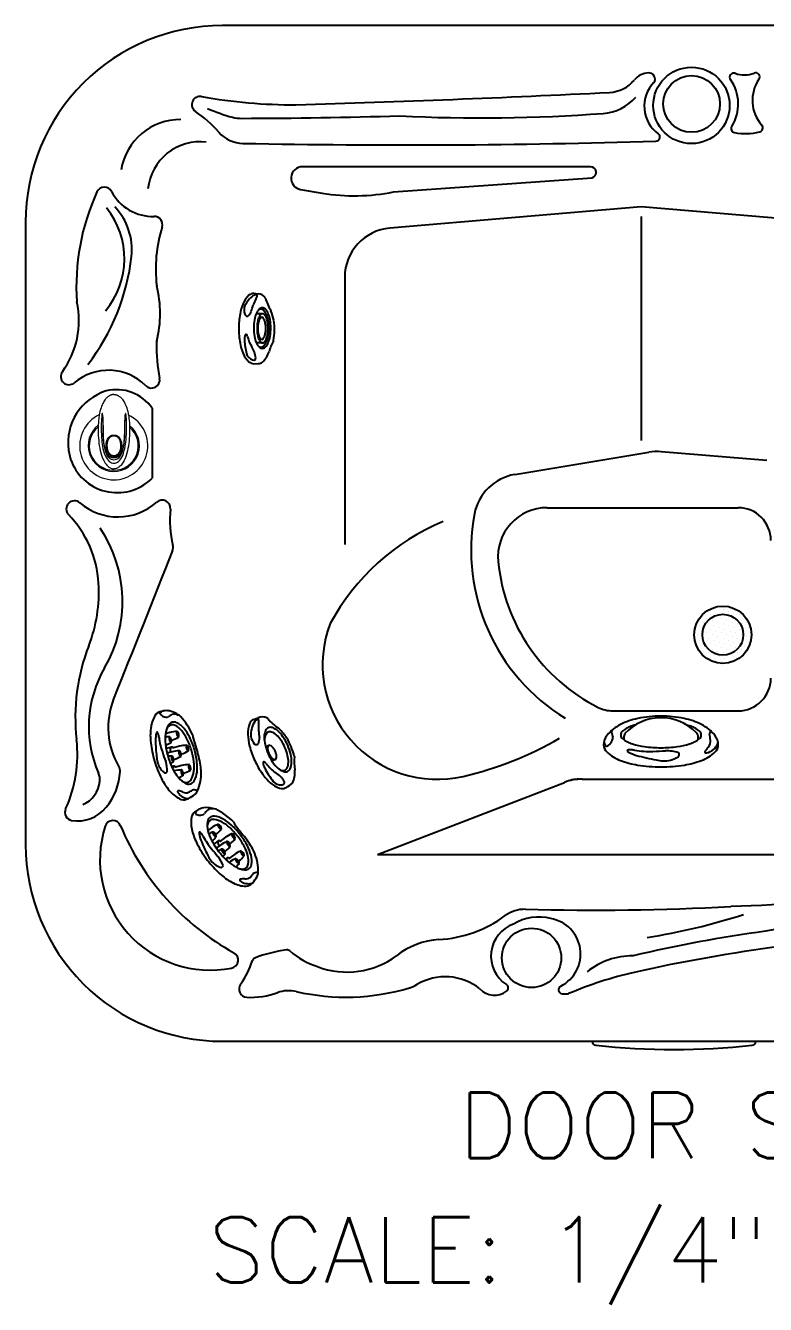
# Model space of a CAD drawing. Extents: x 529 to 611, y 656 to 778.
# Drawn here: x 529.3 to 574.4, y 656.4 to 734.5 of the extents above; entities that cross this region are included whole.
import ezdxf
from ezdxf.enums import TextEntityAlignment as Align

# ---------------------------------------------------------------- set-up
doc = ezdxf.new("R2010")
doc.units = 0
doc.header["$MEASUREMENT"] = 0
for name, color, linetype in [('1', 4, 'Continuous'), ('DIM', 3, 'Continuous'), ('PART', 4, 'Continuous')]:
    doc.layers.add(name, color=color, linetype=linetype)
doc.styles.add('SIMPLEX', font='simplex')

# ---------------------------------------------------------------- blocks, each defined once
blk = doc.blocks.new('GATLING')
at = {"layer": '1', "color": 2}
for p, q in [((1.211, 2.8), (1.382, 2.789)), ((1.211, -2.8), (1.322, -2.794))]:
    blk.add_line(p, q, dxfattribs=at)
at = {"layer": '1', "color": 3}
for p, q in [((1.401, 1.403), (1.124, 1.408)), ((1.193, 0.238), (0.877, 0.243)), ((1.235, 0.525), (0.901, 0.523)), ((1.723, 0.425), (1.268, 0.433)), ((1.034, -0.636), (0.914, -0.635)), ((1.515, -0.74), (1.06, -0.733)), ((0.986, -0.922), (0.964, -0.922))]:
    blk.add_line(p, q, dxfattribs=at)
at = {"layer": '1', "color": 2}
blk.add_lwpolyline([(1.211, 2.8, 0.193348), (0.814, 2.641, 0.100017), (0.355, 1.98, 0.057784), (0.101, 1.139, 0.044332), (0, 0, 0.044332), (0.101, -1.139, 0.057784), (0.355, -1.98, 0.100017), (0.814, -2.641, 0.193348), (1.211, -2.8, 0.193348)], format="xyb", dxfattribs=at)
blk.add_lwpolyline([(2.54, -0.002, 0.043581), (2.47, 0.797, 0.056954), (2.295, 1.387, 0.099412), (1.977, 1.851, 0.195606), (1.705, 1.962, 0.195606), (1.433, 1.851, 0.099412), (1.115, 1.387, 0.056954), (0.94, 0.797, 0.043581), (0.871, -0.002, 0.043581), (0.94, -0.801, 0.056954), (1.115, -1.391, 0.099412), (1.433, -1.855, 0.195606), (1.705, -1.966, 0.195606), (1.977, -1.855, 0.099412), (2.295, -1.391, 0.056954), (2.47, -0.801, 0.043581)], format="xyb", close=True, dxfattribs=at)
at = {"layer": '1', "color": 3}
for points in [[(2.352, -0.002, 0.043581), (2.288, 0.738, 0.056954), (2.126, 1.284, 0.099412), (1.832, 1.714, 0.195606), (1.579, 1.817, 0.195606), (1.327, 1.714, 0.022381), (1.246, 1.628, 0.056954)], [(1.235, 0.525, 0.196601), (1.189, 0.506, 0.099139), (1.135, 0.427, 0.056591), (1.105, 0.326, 0.027173), (1.095, 0.24, 0.043254)], [(1.334, 0.432, 0.093296), (1.282, 0.506, 0.196601), (1.235, 0.525, 0.196601)], [(1.129, -0.734, 0.069632), (1.108, -0.686, 0.107057), (1.071, -0.647, 0.149849), (1.034, -0.636, 0.149849), (0.998, -0.647, 0.107057), (0.961, -0.686, 0.075377), (0.939, -0.738, 0.023026), (0.934, -0.763, 0.062151)], [(1.246, -1.632, 0.022381), (1.327, -1.718, 0.195606), (1.579, -1.821, 0.195606), (1.832, -1.718, 0.099412), (2.126, -1.288, 0.056954), (2.288, -0.742, 0.043581), (2.352, -0.002, 0.043581)]]:
    blk.add_lwpolyline(points, format="xyb", dxfattribs=at)
for points in [[(1.294, 0.841, 0.196744), (1.313, 0.849, 0.0991), (1.335, 0.881, 0.056539), (1.347, 0.921, 0.043208), (1.353, 0.976, 0.043208), (1.349, 1.031, 0.056539), (1.337, 1.072, 0.0991), (1.316, 1.104, 0.196744), (1.297, 1.112, 0.196744), (1.279, 1.105, 0.0991), (1.257, 1.073, 0.056539), (1.244, 1.033, 0.043208), (1.239, 0.978, 0.043208), (1.243, 0.922, 0.056539), (1.254, 0.882, 0.0991), (1.276, 0.849, 0.196744)], [(1.824, 1.023, 0.196744), (1.843, 1.03, 0.0991), (1.865, 1.062, 0.056539), (1.877, 1.103, 0.043208), (1.883, 1.158, 0.043208), (1.878, 1.213, 0.056539), (1.867, 1.254, 0.0991), (1.846, 1.286, 0.196744), (1.827, 1.294, 0.196744), (1.809, 1.286, 0.0991), (1.786, 1.255, 0.056539), (1.774, 1.214, 0.043208), (1.768, 1.159, 0.043208), (1.773, 1.104, 0.056539), (1.784, 1.063, 0.0991), (1.805, 1.031, 0.196744)], [(1.616, -0.143, 0.196744), (1.635, -0.135, 0.0991), (1.657, -0.103, 0.056539), (1.669, -0.063, 0.043208), (1.675, -0.008, 0.043208), (1.671, 0.047, 0.056539), (1.659, 0.088, 0.0991), (1.638, 0.121, 0.196744), (1.619, 0.128, 0.196744), (1.601, 0.121, 0.0991), (1.579, 0.089, 0.056539), (1.566, 0.049, 0.043208), (1.561, -0.006, 0.043208), (1.565, -0.062, 0.056539), (1.576, -0.102, 0.0991), (1.598, -0.135, 0.196744)], [(2.146, 0.045, 0.196744), (2.164, 0.052, 0.0991), (2.187, 0.084, 0.056539), (2.199, 0.125, 0.043208), (2.205, 0.18, 0.043208), (2.2, 0.235, 0.056539), (2.189, 0.276, 0.0991), (2.168, 0.308, 0.196744), (2.149, 0.316, 0.196744), (2.13, 0.308, 0.0991), (2.108, 0.277, 0.056539), (2.096, 0.236, 0.043208), (2.09, 0.181, 0.043208), (2.095, 0.126, 0.056539), (2.106, 0.085, 0.0991), (2.127, 0.053, 0.196744)], [(1.089, -0.327, 0.196744), (1.108, -0.32, 0.0991), (1.13, -0.288, 0.056539), (1.142, -0.247, 0.043208), (1.148, -0.192, 0.043208), (1.144, -0.137, 0.056539), (1.132, -0.096, 0.0991), (1.111, -0.064, 0.196744), (1.093, -0.056, 0.196744), (1.074, -0.063, 0.0991), (1.052, -0.095, 0.056539), (1.039, -0.136, 0.043208), (1.034, -0.191, 0.043208), (1.038, -0.246, 0.056539), (1.049, -0.287, 0.0991), (1.071, -0.319, 0.196744)], [(1.41, -1.303, 0.196744), (1.428, -1.295, 0.0991), (1.451, -1.264, 0.056539), (1.463, -1.223, 0.043208), (1.468, -1.168, 0.043208), (1.464, -1.113, 0.056539), (1.453, -1.072, 0.0991), (1.432, -1.04, 0.196744), (1.413, -1.032, 0.196744), (1.394, -1.039, 0.0991), (1.372, -1.071, 0.056539), (1.36, -1.112, 0.043208), (1.354, -1.167, 0.043208), (1.358, -1.222, 0.056539), (1.37, -1.263, 0.0991), (1.391, -1.295, 0.196744)], [(1.938, -1.12, 0.196744), (1.957, -1.113, 0.0991), (1.979, -1.081, 0.056539), (1.991, -1.041, 0.043208), (1.997, -0.986, 0.043208), (1.993, -0.931, 0.056539), (1.981, -0.89, 0.0991), (1.96, -0.857, 0.196744), (1.941, -0.85, 0.196744), (1.923, -0.857, 0.0991), (1.901, -0.889, 0.056539), (1.888, -0.929, 0.043208), (1.883, -0.984, 0.043208), (1.887, -1.04, 0.056539), (1.898, -1.08, 0.0991), (1.92, -1.113, 0.196744)]]:
    blk.add_lwpolyline(points, format="xyb", close=True, dxfattribs=at)
for centre, radius, start, end in [((1.225, 2.66), 0.077, 120.89093, 197.27511), ((1.536, 2.797), 0.413, 202.73264, 235.29786), ((1.418, 2.303), 0.483, 92.09999, 118.73934), ((1.558, 2.728), 0.376, 226.25021, 274.18692), ((2.076, 0.773), 1.655, 98.49514, 107.24134), ((1.852, 1.953), 0.457, 40.55621, 92.63843), ((2.023, 0.77), 1.653, 150.30775, 165.10287), ((0.78, 1.478), 0.222, 133.30055, 150.1209), ((0.651, 1.614), 0.0347, 15.65361, 133.30055), ((0.408, 1.546), 0.288, 357.22969, 15.65361), ((10.038, -1.537), 9.993, 164.13598, 169.79622), ((4.722, 0.588), 4.105, 170.15339, 182.72937), ((-0.724, 1.513), 1.419, 350.94439, 0.74437), ((0.894, 2.153), 1.413, 271.47318, 286.51863), ((0.769, -0.893), 2.117, 75.56314, 82.49398), ((1.283, 0.842), 0.0452, 286.51863, 330.72398), ((1.286, 1.114), 0.0452, 28.23137, 75.56314), ((1.037, 0.98), 0.328, 330.72398, 28.23137), ((1.424, 2.335), 1.413, 268.37603, 286.51863), ((1.299, -0.711), 2.117, 75.56314, 87.24831), ((1.813, 1.024), 0.0452, 286.51863, 330.72398), ((1.816, 1.295), 0.0452, 28.23137, 75.56314), ((1.567, 1.162), 0.328, 330.72398, 28.23137), ((2.098, -0.197), 1.943, 167.21379, 177.12928), ((21.76, 1.052), 21.149, 181.78669, 183.45121), ((0.564, -2.061), 2.117, 75.56314, 81.67922), ((1.091, -1.877), 2.117, 75.56314, 87.24831), ((1.608, 0.13), 0.0452, 28.23137, 75.56314), ((1.359, -0.004), 0.328, 330.72398, 28.23137), ((1.746, 1.357), 1.413, 268.37603, 286.51863), ((1.621, -1.689), 2.117, 75.56314, 87.24831), ((2.135, 0.046), 0.0452, 286.51863, 330.72398), ((2.138, 0.317), 0.0452, 28.23137, 75.56314), ((1.889, 0.184), 0.328, 330.72398, 28.23137), ((1.376, -0.164), 1.22, 176.98153, 212.33932), ((-1.3, -0.251), 1.95, 341.94354, 0.87078), ((0.69, 0.985), 1.413, 278.11348, 286.51863), ((1.078, -0.326), 0.0452, 286.51863, 330.72398), ((1.081, -0.055), 0.0452, 28.23137, 75.56314), ((0.832, -0.188), 0.328, 330.72398, 28.23137), ((1.216, 1.169), 1.413, 268.37603, 286.51863), ((1.413, -2.855), 2.117, 75.56314, 87.24831), ((1.605, -0.142), 0.0452, 286.51863, 330.72398), ((0.464, -0.758), 0.132, 206.32798, 312.80037), ((0.885, -3.037), 2.117, 75.56314, 87.24831), ((1.01, 0.009), 1.413, 274.40643, 286.51863), ((1.399, -1.302), 0.0452, 286.51863, 330.72398), ((1.401, -1.03), 0.0452, 28.23137, 75.56314), ((1.153, -1.164), 0.328, 330.72398, 28.23137), ((1.538, 0.191), 1.413, 268.37603, 286.51863), ((1.927, -1.12), 0.0452, 286.51863, 330.72398), ((1.93, -0.848), 0.0452, 28.23137, 75.56314), ((1.681, -0.982), 0.328, 330.72398, 28.23137), ((0.91, -2.208), 0.09, 148.20129, 201.19122), ((1.579, -2.06), 0.775, 193.4651, 246.50179), ((0.858, -2.176), 0.0292, 65.85789, 148.20129), ((0.506, -2.961), 0.89, 47.24927, 65.85789), ((1.414, -1.969), 0.455, 228.05257, 274.80172), ((1.335, -2.659), 0.128, 239.86541, 281.11875), ((-1.889, 14.648), 17.395, 281.07556, 281.98071), ((1.724, -2.678), 0.31, 42.73391, 90.52608), ((1.873, -2.509), 0.0893, 340.77721, 27.68484)]:
    blk.add_arc(centre, radius, start, end, dxfattribs=at)
at = {"layer": '1', "color": 2}
for centre, radius, start, end in [((1.065, 1.149), 1.67, 65.48409, 79.07126), ((0.899, 1.241), 1.667, 32.68174, 58.97257), ((-1.246, 0.387), 3.958, 7.17159, 26.3033), ((11.006, 0.221), 8.351, 175.46797, 183.23083), ((-2.39, -0.341), 5.058, 349.03634, 1.04034), ((-0.2, -0.708), 2.839, 324.02263, 347.88776), ((0.74, -0.102), 2.753, 282.20166, 292.70587), ((1.458, -1.963), 0.762, 296.93678, 327.22792)]:
    blk.add_arc(centre, radius, start, end, dxfattribs=at)
blk = doc.blocks.new('STANDARD')
at = {"layer": '1', "color": 2}
for p, q in [((0.984, 2.3), (1.28, 2.282)), ((1.162, 0.474), (0.952, 0.472)), ((1.166, -0.466), (0.941, -0.471)), ((0.984, -2.3), (1.056, -2.298))]:
    blk.add_line(p, q, dxfattribs=at)
blk.add_lwpolyline([(0.984, 2.3, 0.194738), (0.662, 2.17, 0.099647), (0.288, 1.626, 0.057272), (0.082, 0.936, 0.043868), (0, 0, 0.043868), (0.082, -0.936, 0.057272), (0.288, -1.626, 0.099647), (0.662, -2.17, 0.194738), (0.984, -2.3, 0.194738)], format="xyb", dxfattribs=at)
for points in [[(1.536, -1.445, 0.188918), (1.753, -1.364, 0.101146), (2.005, -1.027, 0.059435), (2.15, -0.592, 0.045845), (2.216, -0.001, 0.045845), (2.173, 0.591, 0.059435), (2.045, 1.032, 0.101146), (1.806, 1.379, 0.188918), (1.592, 1.468, 0.188918), (1.376, 1.387, 0.101146), (1.123, 1.05, 0.059435), (0.978, 0.615, 0.045845), (0.913, 0.024, 0.045845), (0.955, -0.568, 0.059435), (1.083, -1.009, 0.101146), (1.322, -1.356, 0.188918)], [(1.166, -0.466, 0.191184), (1.234, -0.439, 0.100578), (1.312, -0.328, 0.058587), (1.354, -0.186, 0.045064), (1.371, 0.005, 0.045064), (1.353, 0.196, 0.058587), (1.309, 0.337, 0.100578), (1.231, 0.447, 0.191184), (1.162, 0.474, 0.191184), (1.095, 0.447, 0.100578), (1.017, 0.336, 0.058587), (0.974, 0.194, 0.045064), (0.958, 0.003, 0.045064), (0.976, -0.188, 0.058587), (1.019, -0.329, 0.100578), (1.098, -0.44, 0.191184)]]:
    blk.add_lwpolyline(points, format="xyb", close=True, dxfattribs=at)
at = {"layer": '1', "color": 3}
for points in [[(1.414, -1.311, 0.188918), (1.603, -1.241, 0.101146), (1.823, -0.947, 0.059435), (1.949, -0.568, 0.045845), (2.007, -0.053, 0.045845), (1.969, 0.464, 0.059435), (1.858, 0.848, 0.101146), (1.65, 1.15, 0.188918), (1.463, 1.227, 0.188918), (1.274, 1.157, 0.101146), (1.055, 0.863, 0.010554), (1.026, 0.798, 0.045845)], [(1.172, -1.175, 0.021992), (1.228, -1.234, 0.188918), (1.414, -1.311, 0.188918)]]:
    blk.add_lwpolyline(points, format="xyb", dxfattribs=at)
for centre, radius, start, end in [((1.258, 1.195), 0.889, 132.7569, 196.30256), ((1.724, 1.025), 1.349, 122.16897, 142.43552), ((4.562, 0.132), 3.857, 151.61636, 164.66232), ((1.183, 1.847), 0.366, 80.8518, 118.96247), ((0.568, 2.431), 0.76, 322.26635, 339.39398), ((1.235, 2.165), 0.0439, 357.83411, 81.7245), ((0.583, 1.008), 0.188, 199.47515, 259.1487), ((0.567, 0.925), 0.103, 259.1487, 312.57537), ((0.095, 1.439), 0.801, 312.57537, 339.05229), ((1.287, -0.625), 0.931, 162.29877, 182.61808), ((5.417, -0.499), 5.062, 181.90158, 192.94063), ((0.453, -0.355), 0.0541, 73.58712, 165.66265), ((0.16, -0.575), 0.411, 13.29258, 41.4318), ((2.731, -0.06), 2.211, 190.97373, 211.20979), ((-0.343, -2.033), 1.443, 4.40009, 34.99068), ((1.085, -1.451), 0.629, 196.86234, 251.90472), ((0.943, -1.903), 0.155, 249.9578, 352.6608)]:
    blk.add_arc(centre, radius, start, end, dxfattribs=at)
at = {"layer": '1', "color": 2}
for centre, radius, start, end in [((1.254, 1.613), 0.669, 40.77565, 87.75995), ((1.634, 1.941), 0.168, 15.68498, 40.77565), ((5.174, 2.935), 3.51, 195.68498, 210.81775), ((-0.652, -0.001), 3.033, 7.77612, 22.03331), ((-3.284, 0.004), 5.652, 352.47286, 4.11212), ((2.153, -0.714), 0.168, 329.90404, 352.47286), ((0.729, -1.167), 1.301, 306.49977, 342.69061), ((5.378, -2.583), 3.559, 149.90404, 163.18483), ((1.026, -0.938), 1.361, 271.29259, 290.51727)]:
    blk.add_arc(centre, radius, start, end, dxfattribs=at)
blk = doc.blocks.new('DIVERTERVALVE')
at = {"layer": '1', "linetype": 'Continuous', "lineweight": 0}
for points in [[(-0.901, -1.895), (-0.903, -1.87), (-0.909, -1.821), (-0.918, -1.749), (-0.929, -1.657), (-0.94, -1.548), (-0.95, -1.42), (-0.959, -1.274), (-0.966, -1.109), (-0.968, -0.934), (-0.966, -0.763), (-0.959, -0.597), (-0.949, -0.441), (-0.936, -0.293), (-0.918, -0.142), (-0.894, 0.017), (-0.866, 0.174), (-0.833, 0.321), (-0.798, 0.457), (-0.758, 0.587), (-0.714, 0.71), (-0.67, 0.817), (-0.626, 0.911), (-0.581, 0.995), (-0.536, 1.068), (-0.491, 1.132), (-0.446, 1.188), (-0.402, 1.235), (-0.359, 1.275), (-0.317, 1.308), (-0.277, 1.335), (-0.24, 1.357), (-0.205, 1.373), (-0.172, 1.386), (-0.139, 1.396), (-0.107, 1.403), (-0.074, 1.408), (-0.041, 1.411), (-0.008, 1.412)], [(0.885, -1.895), (0.887, -1.87), (0.893, -1.821), (0.902, -1.749), (0.913, -1.657), (0.924, -1.548), (0.934, -1.422), (0.943, -1.279), (0.95, -1.119), (0.952, -0.949), (0.95, -0.781), (0.944, -0.618), (0.935, -0.463), (0.922, -0.316), (0.905, -0.166), (0.882, -0.006), (0.854, 0.151), (0.822, 0.3), (0.787, 0.439), (0.747, 0.572), (0.703, 0.699), (0.658, 0.809), (0.613, 0.906), (0.567, 0.992), (0.52, 1.067), (0.474, 1.133), (0.429, 1.189), (0.385, 1.236), (0.342, 1.276), (0.3, 1.309), (0.26, 1.336), (0.223, 1.357), (0.188, 1.373), (0.155, 1.386), (0.123, 1.396), (0.091, 1.403), (0.058, 1.408), (0.025, 1.411), (-0.008, 1.412)], [(-0.901, -1.895), (-0.901, -1.901), (-0.899, -1.911), (-0.896, -1.927), (-0.892, -1.947), (-0.887, -1.97)], [(-0.008, -3.126), (-0.012, -3.126), (-0.017, -3.126), (-0.023, -3.126), (-0.03, -3.125), (-0.037, -3.125), (-0.045, -3.125), (-0.054, -3.124), (-0.063, -3.123), (-0.073, -3.122), (-0.083, -3.121), (-0.094, -3.119), (-0.106, -3.117), (-0.119, -3.115), (-0.133, -3.112), (-0.148, -3.108), (-0.164, -3.103), (-0.182, -3.098), (-0.201, -3.091), (-0.221, -3.083), (-0.243, -3.074), (-0.266, -3.062), (-0.29, -3.049), (-0.317, -3.033), (-0.345, -3.014), (-0.374, -2.992), (-0.405, -2.966), (-0.437, -2.936), (-0.47, -2.901), (-0.504, -2.862), (-0.539, -2.817), (-0.575, -2.766), (-0.611, -2.71), (-0.647, -2.647), (-0.682, -2.578), (-0.718, -2.501), (-0.753, -2.416), (-0.788, -2.321), (-0.822, -2.215), (-0.855, -2.099), (-0.887, -1.97)], [(-0.008, -3.126), (-0.004, -3.126), (0.001, -3.126), (0.007, -3.126), (0.014, -3.125), (0.021, -3.125), (0.029, -3.125), (0.038, -3.124), (0.047, -3.123), (0.057, -3.122), (0.067, -3.121), (0.078, -3.119), (0.09, -3.117), (0.103, -3.115), (0.117, -3.112), (0.132, -3.108), (0.148, -3.103), (0.166, -3.098), (0.185, -3.091), (0.205, -3.083), (0.227, -3.073), (0.25, -3.062), (0.275, -3.048), (0.302, -3.032), (0.33, -3.013), (0.359, -2.991), (0.39, -2.965), (0.422, -2.934), (0.456, -2.899), (0.49, -2.859), (0.526, -2.814), (0.561, -2.763), (0.597, -2.706), (0.634, -2.642), (0.67, -2.571), (0.706, -2.492), (0.741, -2.405), (0.776, -2.31), (0.809, -2.206), (0.841, -2.093), (0.871, -1.971)], [(0.871, -1.97), (0.876, -1.947), (0.88, -1.927), (0.883, -1.911), (0.885, -1.901), (0.885, -1.895)]]:
    blk.add_lwpolyline(points, dxfattribs=at)
at = {"layer": '1', "color": 3, "lineweight": 0}
for points in [[(-0.008, 1.059), (-0.075, 1.054), (-0.149, 1.037), (-0.223, 1.003), (-0.294, 0.953), (-0.361, 0.887), (-0.425, 0.805), (-0.486, 0.706), (-0.544, 0.588), (-0.597, 0.449), (-0.643, 0.299), (-0.676, 0.159), (-0.701, 0.03), (-0.72, -0.098), (-0.736, -0.229), (-0.75, -0.369), (-0.762, -0.523), (-0.77, -0.692), (-0.776, -0.878), (-0.778, -1.083), (-0.775, -1.31), (-0.767, -1.563), (-0.749, -1.846)], [(-0.008, 0.857), (-0.093, 0.849), (-0.172, 0.825), (-0.246, 0.784), (-0.319, 0.722), (-0.388, 0.637), (-0.452, 0.528), (-0.51, 0.395), (-0.559, 0.24), (-0.6, 0.061), (-0.633, -0.142), (-0.658, -0.369), (-0.674, -0.623), (-0.679, -0.862), (-0.679, -1.073), (-0.679, -1.261), (-0.681, -1.43), (-0.685, -1.582), (-0.692, -1.719), (-0.702, -1.842), (-0.715, -1.951)], [(0.733, -1.846), (0.751, -1.556), (0.76, -1.298), (0.762, -1.069), (0.76, -0.863), (0.754, -0.677), (0.745, -0.51), (0.733, -0.358), (0.719, -0.22), (0.703, -0.09), (0.683, 0.037), (0.659, 0.166), (0.625, 0.305), (0.58, 0.452), (0.527, 0.59), (0.469, 0.707), (0.408, 0.806), (0.344, 0.888), (0.278, 0.953), (0.206, 1.003), (0.132, 1.037), (0.059, 1.054), (-0.008, 1.059)], [(0.699, -1.951), (0.686, -1.84), (0.676, -1.716), (0.668, -1.577), (0.664, -1.423), (0.663, -1.255), (0.664, -1.069), (0.663, -0.865), (0.658, -0.64), (0.644, -0.394), (0.619, -0.155), (0.586, 0.052), (0.545, 0.233), (0.496, 0.39), (0.438, 0.524), (0.374, 0.634), (0.304, 0.721), (0.231, 0.783), (0.156, 0.824), (0.077, 0.849), (-0.008, 0.857)], [(-0.712, -1.957), (-0.694, -1.869), (-0.68, -1.762), (-0.669, -1.638), (-0.661, -1.498), (-0.656, -1.341), (-0.652, -1.168), (-0.649, -0.977), (-0.646, -0.778), (-0.64, -0.603), (-0.632, -0.447), (-0.623, -0.309), (-0.611, -0.186), (-0.597, -0.075), (-0.581, 0.026), (-0.563, 0.116), (-0.543, 0.198), (-0.521, 0.271), (-0.497, 0.336), (-0.473, 0.393), (-0.447, 0.444), (-0.42, 0.489), (-0.394, 0.528), (-0.368, 0.562), (-0.342, 0.59), (-0.317, 0.615), (-0.293, 0.636), (-0.27, 0.654), (-0.247, 0.67), (-0.227, 0.682), (-0.207, 0.693), (-0.189, 0.702), (-0.172, 0.71), (-0.156, 0.716), (-0.141, 0.722), (-0.127, 0.726), (-0.114, 0.73), (-0.102, 0.733), (-0.091, 0.736), (-0.081, 0.738), (-0.072, 0.74), (-0.063, 0.741), (-0.054, 0.743), (-0.047, 0.744), (-0.04, 0.745), (-0.033, 0.745), (-0.027, 0.746), (-0.022, 0.746), (-0.017, 0.746), (-0.012, 0.746), (-0.008, 0.746)], [(-0.008, -0.654), (-0.021, -0.654), (-0.036, -0.654), (-0.051, -0.652), (-0.068, -0.65), (-0.087, -0.647), (-0.108, -0.643), (-0.13, -0.637), (-0.155, -0.629), (-0.181, -0.618), (-0.209, -0.604), (-0.239, -0.586), (-0.27, -0.563), (-0.302, -0.535), (-0.333, -0.501), (-0.363, -0.462), (-0.391, -0.417), (-0.415, -0.369), (-0.435, -0.319), (-0.45, -0.271), (-0.462, -0.225), (-0.47, -0.181), (-0.476, -0.141), (-0.48, -0.105), (-0.482, -0.074), (-0.483, -0.045), (-0.484, -0.019), (-0.484, 0.007), (-0.483, 0.033), (-0.482, 0.06), (-0.48, 0.09), (-0.477, 0.123), (-0.472, 0.162), (-0.464, 0.204), (-0.454, 0.247), (-0.442, 0.29), (-0.427, 0.331), (-0.411, 0.37), (-0.394, 0.405), (-0.376, 0.437), (-0.358, 0.464), (-0.339, 0.489), (-0.321, 0.51), (-0.304, 0.529), (-0.287, 0.545), (-0.27, 0.559), (-0.256, 0.571), (-0.242, 0.581), (-0.228, 0.589), (-0.215, 0.597), (-0.202, 0.605), (-0.187, 0.612), (-0.171, 0.62), (-0.152, 0.627), (-0.129, 0.634), (-0.104, 0.641), (-0.075, 0.647), (-0.042, 0.65), (-0.008, 0.652)], [(-0.008, 0.597), (-0.026, 0.596), (-0.046, 0.595), (-0.068, 0.592), (-0.093, 0.587), (-0.118, 0.581), (-0.14, 0.573), (-0.159, 0.565), (-0.175, 0.557), (-0.191, 0.549), (-0.206, 0.54), (-0.222, 0.528), (-0.24, 0.515), (-0.257, 0.5), (-0.273, 0.485), (-0.287, 0.469), (-0.3, 0.454), (-0.312, 0.438), (-0.324, 0.421), (-0.336, 0.402), (-0.348, 0.38), (-0.361, 0.356), (-0.372, 0.33), (-0.384, 0.301), (-0.395, 0.269), (-0.405, 0.233), (-0.414, 0.192), (-0.422, 0.146), (-0.428, 0.095), (-0.431, 0.039), (-0.431, -0.024), (-0.427, -0.095), (-0.417, -0.172), (-0.401, -0.243), (-0.382, -0.303), (-0.36, -0.355), (-0.335, -0.4), (-0.31, -0.439), (-0.284, -0.471), (-0.258, -0.498), (-0.231, -0.521), (-0.205, -0.539), (-0.181, -0.554), (-0.158, -0.565), (-0.137, -0.574), (-0.118, -0.581), (-0.099, -0.586), (-0.083, -0.59), (-0.067, -0.592), (-0.053, -0.594), (-0.04, -0.596), (-0.029, -0.596), (-0.018, -0.597), (-0.008, -0.597)], [(-0.008, 0.746), (-0.004, 0.746), (0.001, 0.746), (0.006, 0.746), (0.011, 0.746), (0.018, 0.745), (0.024, 0.745), (0.031, 0.744), (0.039, 0.743), (0.047, 0.741), (0.056, 0.74), (0.066, 0.738), (0.076, 0.736), (0.087, 0.733), (0.099, 0.73), (0.112, 0.726), (0.126, 0.721), (0.141, 0.716), (0.157, 0.709), (0.175, 0.701), (0.193, 0.692), (0.213, 0.681), (0.234, 0.668), (0.256, 0.653), (0.28, 0.634), (0.304, 0.612), (0.329, 0.587), (0.355, 0.557), (0.382, 0.522), (0.408, 0.482), (0.435, 0.437), (0.461, 0.384), (0.486, 0.325), (0.509, 0.259), (0.531, 0.184), (0.551, 0.1), (0.568, 0.008), (0.584, -0.095), (0.597, -0.207), (0.608, -0.33), (0.618, -0.465), (0.624, -0.614), (0.629, -0.776), (0.633, -0.955), (0.636, -1.149), (0.639, -1.333), (0.645, -1.494), (0.653, -1.636), (0.664, -1.761), (0.678, -1.868), (0.696, -1.957)], [(-0.008, 0.652), (0.026, 0.65), (0.059, 0.647), (0.088, 0.641), (0.113, 0.634), (0.136, 0.627), (0.155, 0.62), (0.171, 0.612), (0.186, 0.605), (0.199, 0.597), (0.213, 0.589), (0.226, 0.581), (0.24, 0.571), (0.255, 0.559), (0.271, 0.545), (0.288, 0.529), (0.305, 0.51), (0.323, 0.489), (0.341, 0.465), (0.359, 0.438), (0.377, 0.408), (0.394, 0.374), (0.409, 0.336), (0.424, 0.296), (0.436, 0.254), (0.446, 0.212), (0.454, 0.169), (0.46, 0.13), (0.464, 0.095), (0.466, 0.065), (0.467, 0.037), (0.468, 0.012), (0.468, -0.014), (0.468, -0.04), (0.466, -0.069), (0.464, -0.1), (0.461, -0.135), (0.455, -0.174), (0.447, -0.217), (0.436, -0.263), (0.422, -0.311), (0.403, -0.36), (0.38, -0.409), (0.352, -0.455), (0.322, -0.495), (0.291, -0.531), (0.257, -0.561), (0.225, -0.585), (0.195, -0.603), (0.166, -0.618), (0.139, -0.629), (0.115, -0.637), (0.092, -0.643), (0.071, -0.647), (0.052, -0.65), (0.035, -0.652), (0.02, -0.654), (0.005, -0.654), (-0.008, -0.654)], [(-0.008, -0.597), (0.002, -0.597), (0.013, -0.596), (0.024, -0.596), (0.037, -0.594), (0.051, -0.592), (0.066, -0.59), (0.083, -0.586), (0.101, -0.581), (0.12, -0.575), (0.141, -0.566), (0.163, -0.555), (0.186, -0.542), (0.211, -0.524), (0.237, -0.503), (0.262, -0.477), (0.288, -0.447), (0.313, -0.411), (0.337, -0.369), (0.359, -0.32), (0.378, -0.265), (0.395, -0.202), (0.407, -0.129), (0.414, -0.056), (0.415, 0.012), (0.413, 0.073), (0.408, 0.13), (0.4, 0.18), (0.391, 0.225), (0.38, 0.264), (0.369, 0.298), (0.357, 0.328), (0.346, 0.354), (0.333, 0.378), (0.321, 0.401), (0.309, 0.42), (0.297, 0.437), (0.285, 0.453), (0.272, 0.468), (0.258, 0.484), (0.242, 0.499), (0.224, 0.515), (0.205, 0.529), (0.189, 0.54), (0.174, 0.55), (0.158, 0.558), (0.142, 0.566), (0.123, 0.573), (0.101, 0.581), (0.077, 0.587), (0.052, 0.592), (0.03, 0.595), (0.01, 0.596), (-0.008, 0.597)], [(-0.749, -1.846), (-0.748, -1.86), (-0.747, -1.873), (-0.745, -1.886), (-0.744, -1.897), (-0.742, -1.907), (-0.741, -1.917), (-0.74, -1.925), (-0.738, -1.933), (-0.737, -1.94), (-0.735, -1.946), (-0.733, -1.952), (-0.732, -1.958), (-0.73, -1.963), (-0.728, -1.967), (-0.726, -1.971), (-0.723, -1.974), (-0.721, -1.974), (-0.718, -1.973), (-0.716, -1.97), (-0.714, -1.966), (-0.713, -1.962), (-0.712, -1.957)], [(-0.715, -1.951), (-0.715, -1.953), (-0.714, -1.955), (-0.712, -1.957)], [(0.696, -1.957), (0.697, -1.962), (0.699, -1.967), (0.7, -1.97), (0.702, -1.973), (0.705, -1.974), (0.708, -1.973), (0.71, -1.97), (0.712, -1.966), (0.714, -1.962), (0.716, -1.957), (0.718, -1.951), (0.719, -1.946), (0.721, -1.939), (0.722, -1.932), (0.724, -1.924), (0.725, -1.916), (0.727, -1.906), (0.728, -1.896), (0.729, -1.885), (0.731, -1.873), (0.732, -1.86), (0.733, -1.846)], [(0.699, -1.951), (0.699, -1.953), (0.698, -1.955), (0.696, -1.957)]]:
    blk.add_lwpolyline(points, dxfattribs=at)
at = {"layer": '1', "linetype": 'Continuous', "lineweight": 0}
blk.add_arc((0, 0), 2.08, 295.22591, 244.2689, dxfattribs=at)
at = {"layer": '1', "color": 3, "lineweight": 0}
for radius, start, end in [(1.565, 307.11416, 232.12424), (1.497, 309.29728, 229.88446)]:
    blk.add_arc((0, 0), radius, start, end, dxfattribs=at)
blk = doc.blocks.new('94JET')
at = {"layer": '1', "color": 2}
for p, q in [((0.921, 2.15), (1.187, 2.128)), ((1.45, 0.905), (1.065, 0.905)), ((1.45, -0.876), (1.076, -0.876)), ((0.921, -2.15), (1.195, -2.132))]:
    blk.add_line(p, q, dxfattribs=at)
blk.add_lwpolyline([(0.921, 2.15, 0.194525), (0.62, 2.028, 0.099704), (0.27, 1.52, 0.05735), (0.077, 0.875, 0.043939), (0, 0, 0.043939), (0.077, -0.875, 0.05735), (0.27, -1.52, 0.099704), (0.62, -2.028, 0.194525), (0.921, -2.15, 0.194525)], format="xyb", dxfattribs=at)
for points in [[(1.956, 0.027, 0.043317), (1.912, 0.531, 0.056661), (1.803, 0.902, 0.099192), (1.604, 1.195, 0.196409), (1.433, 1.265, 0.196409), (1.263, 1.195, 0.099192), (1.064, 0.902, 0.056661), (0.954, 0.531, 0.043317), (0.911, 0.027, 0.043317), (0.954, -0.477, 0.056661), (1.064, -0.849, 0.099192), (1.263, -1.142, 0.196409), (1.433, -1.211, 0.196409), (1.604, -1.142, 0.099192), (1.803, -0.849, 0.056661), (1.912, -0.477, 0.043317)], [(1.45, -0.876, 0.211502), (1.556, -0.829, 0.094638), (1.687, -0.615, 0.051331), (1.756, -0.349, 0.038645), (1.785, 0.015, 0.038645), (1.756, 0.378, 0.051331), (1.687, 0.644, 0.094638), (1.556, 0.858, 0.211502), (1.45, 0.905, 0.211502), (1.344, 0.858, 0.094638), (1.213, 0.644, 0.051331), (1.143, 0.378, 0.038645), (1.115, 0.015, 0.038645), (1.143, -0.349, 0.051331), (1.213, -0.615, 0.094638), (1.344, -0.829, 0.211502)]]:
    blk.add_lwpolyline(points, format="xyb", close=True, dxfattribs=at)
at = {"layer": '1', "color": 3}
for points in [[(1.83, 0.027, 0.043317), (1.789, 0.498, 0.056661), (1.686, 0.846, 0.099192), (1.5, 1.12, 0.196409), (1.341, 1.185, 0.139465), (1.221, 1.151, 0.099192)], [(1.221, -1.097, 0.139465), (1.341, -1.131, 0.196409), (1.5, -1.066, 0.099192), (1.686, -0.792, 0.056661), (1.789, -0.445, 0.043317), (1.83, 0.027, 0.043317)]]:
    blk.add_lwpolyline(points, format="xyb", dxfattribs=at)
blk.add_lwpolyline([(1.405, -0.664, 0.216678), (1.482, -0.629, 0.092908), (1.578, -0.465, 0.049579), (1.629, -0.263, 0.037156), (1.65, 0.015, 0.037156), (1.629, 0.292, 0.049579), (1.578, 0.494, 0.092908), (1.482, 0.658, 0.216678), (1.405, 0.693, 0.216678), (1.328, 0.658, 0.092908), (1.232, 0.494, 0.049579), (1.18, 0.292, 0.037156), (1.16, 0.015, 0.037156), (1.18, -0.263, 0.049579), (1.232, -0.465, 0.092908), (1.328, -0.629, 0.216678)], format="xyb", close=True, dxfattribs=at)
for centre, radius, start, end in [((1.783, 0.735), 1.56, 125.95183, 154.49015), ((1.062, 1.678), 0.375, 90.33299, 121.42477), ((2.518, 0.959), 1.705, 150.23315, 163.66218), ((0.571, 2.169), 0.592, 322.06477, 338.26917), ((1.061, 1.984), 0.0685, 330.25398, 90.95507), ((1.083, 1.125), 0.762, 158.34646, 199.04439), ((0.542, 0.942), 0.19, 200.06409, 264.40592), ((0.063, 1.308), 0.743, 313.55174, 339.69064), ((-3.065, 2.471), 4.079, 339.62795, 345.34471), ((0.53, 0.818), 0.0654, 264.40592, 313.55174), ((1.29, -0.659), 0.939, 163.5628, 182.59163), ((4.122, -0.595), 3.771, 181.61196, 194.25746), ((0.458, -0.416), 0.0728, 137.8056, 161.57755), ((0.436, -0.396), 0.042, 36.15715, 137.8056), ((0.053, -0.676), 0.517, 19.62859, 36.15715), ((2.77, 0.041), 2.296, 193.68625, 210.44857), ((1.007, -1.384), 0.558, 194.48824, 252.91717), ((-0.393, -1.943), 1.44, 5.8985, 34.74473), ((0.894, -1.781), 0.146, 249.67172, 354.58271)]:
    blk.add_arc(centre, radius, start, end, dxfattribs=at)
at = {"layer": '1', "color": 2}
for centre, radius, start, end in [((1.139, 1.557), 0.573, 35.98719, 85.38029), ((1.506, 1.824), 0.119, 17.53871, 35.98719), ((5.326, 3.031), 3.886, 197.53871, 210.07246), ((-0.387, 0.06), 2.563, 9.91924, 23.54033), ((-1.707, -0.062), 3.886, 350.23576, 8.33256), ((5.966, -2.677), 4.308, 153.4774, 163.01916), ((2.005, -0.701), 0.119, 333.4774, 350.23576), ((0.343, -0.913), 1.586, 314.19062, 341.36503), ((1.155, -1.578), 0.556, 273.37371, 301.88098)]:
    blk.add_arc(centre, radius, start, end, dxfattribs=at)
blk = doc.blocks.new('LIGHT')
at = {"layer": '1', "color": 3}
for points in [[(2.026, 2.207, 0.13592), (1.794, 2.271, 0.082714), (1.648, 2.247, 0.082714)], [(1.648, -2.252, 0.082714), (1.794, -2.276, 0.189957), (2.102, -2.155)]]:
    blk.add_lwpolyline(points, format="xyb", dxfattribs=at)
for centre, radius, start, end in [((1.351, 3.325), 0.0962, 120.89093, 197.27511), ((1.739, 3.497), 0.517, 202.73264, 235.29786), ((1.592, 2.879), 0.603, 95.89392, 118.73934), ((1.767, 3.411), 0.47, 226.25021, 274.18692), ((2.415, 0.966), 2.069, 98.49514, 107.24134), ((2.135, 2.441), 0.572, 81.46513, 92.63843), ((2.698, 0.962), 2.066, 150.30775, 165.10287), ((1.143, 1.847), 0.277, 133.30055, 150.1209), ((6.071, 0.735), 5.131, 170.15339, 182.72937), ((0.983, 2.017), 0.0434, 15.65361, 133.30055), ((-0.736, 1.892), 1.773, 350.94439, 0.74437), ((0.678, 1.932), 0.36, 357.22969, 15.65361), ((12.717, -1.922), 12.491, 164.13598, 169.79622), ((2.791, -0.246), 2.428, 167.21379, 177.12928), ((27.369, 1.315), 26.436, 181.78669, 183.45121), ((1.889, -0.205), 1.526, 176.98153, 212.33932), ((-1.456, -0.314), 2.437, 341.94354, 0.87078), ((0.749, -0.947), 0.166, 206.32798, 312.80037), ((0.957, -2.76), 0.112, 148.20129, 201.19122), ((1.793, -2.575), 0.968, 193.4651, 246.50179), ((0.892, -2.72), 0.0365, 65.85789, 148.20129), ((0.452, -3.701), 1.112, 47.24927, 65.85789), ((1.588, -2.461), 0.569, 228.05257, 274.80172), ((-2.542, 18.31), 21.743, 281.07556, 281.98071), ((1.975, -3.347), 0.387, 54.75938, 90.52608), ((1.488, -3.324), 0.16, 239.86541, 281.11875)]:
    blk.add_arc(centre, radius, start, end, dxfattribs=at)
at = {"layer": 'DIM', "color": 2}
for points in [[(1.333, 3.5, 0.209822), (0.909, 3.314, 0.095183), (0.39, 2.475, 0.051908), (0.112, 1.429, 0.03914), (0, 0, 0.03914), (0.112, -1.429, 0.051908), (0.39, -2.475, 0.095183), (0.909, -3.314, 0.209822), (1.333, -3.5, 0.060021)], [(1.333, -3.5, 0.173718), (1.932, -3.286, 0.10438), (2.58, -2.475, 0.065343), (2.951, -1.415, 0.051489), (3.097, 0, 0.051489), (2.951, 1.415, 0.065343), (2.58, 2.475, 0.10438), (1.932, 3.286, 0.173718), (1.333, 3.5, 0.173718)], [(1.951, 2.453, 0.2324), (1.712, 2.335, 0.087202), (1.396, 1.733, 0.04448), (1.233, 1.004, 0.032932), (1.166, -0.003, 0.032932), (1.233, -1.009, 0.04448), (1.396, -1.739, 0.087202), (1.712, -2.34, 0.2324), (1.951, -2.458, 0.2324), (2.19, -2.34, 0.087202), (2.506, -1.739, 0.009351), (2.551, -1.588, 0.032932)], [(2.559, 1.554, 0.011086), (2.506, 1.733, 0.087202), (2.19, 2.335, 0.2324), (1.951, 2.453, 0.2324)]]:
    blk.add_lwpolyline(points, format="xyb", dxfattribs=at)
at = {"layer": 'DIM'}
blk.add_arc((-0.023, -0.01), 3.019, 314.7391, 47.25244, dxfattribs=at)
blk = doc.blocks.new('*X1')
at = {"color": 0}
for p, q in [((199.404, 336.229), (199.404, 336.229)), ((199.669, 336.494), (199.669, 336.494)), ((199.802, 336.097), (199.802, 336.097)), ((200.067, 336.362), (200.067, 336.362)), ((200.332, 336.627), (200.332, 336.627)), ((200.465, 336.229), (200.465, 336.229)), ((200.597, 336.892), (200.597, 336.892)), ((200.73, 336.494), (200.73, 336.494)), ((200.863, 336.097), (200.863, 336.097)), ((200.995, 336.76), (200.995, 336.76)), ((201.128, 336.362), (201.128, 336.362)), ((201.393, 336.627), (201.393, 336.627)), ((201.525, 336.229), (201.525, 336.229)), ((201.791, 336.494), (201.791, 336.494)), ((201.923, 336.097), (201.923, 336.097)), ((202.188, 336.362), (202.188, 336.362)), ((202.586, 336.229), (202.586, 336.229)), ((199.006, 335.301), (199.006, 335.301)), ((199.272, 335.566), (199.272, 335.566)), ((199.404, 335.169), (199.404, 335.169)), ((199.537, 335.832), (199.537, 335.832)), ((199.669, 335.434), (199.669, 335.434)), ((199.934, 335.699), (199.934, 335.699)), ((200.067, 335.301), (200.067, 335.301)), ((200.2, 335.964), (200.2, 335.964)), ((200.332, 335.566), (200.332, 335.566)), ((200.465, 335.169), (200.465, 335.169)), ((200.597, 335.832), (200.597, 335.832)), ((200.73, 335.434), (200.73, 335.434)), ((200.995, 335.699), (200.995, 335.699)), ((201.128, 335.301), (201.128, 335.301)), ((201.26, 335.964), (201.26, 335.964)), ((201.393, 335.566), (201.393, 335.566)), ((201.525, 335.169), (201.525, 335.169)), ((201.658, 335.832), (201.658, 335.832)), ((201.791, 335.434), (201.791, 335.434)), ((202.056, 335.699), (202.056, 335.699)), ((202.188, 335.301), (202.188, 335.301)), ((202.321, 335.964), (202.321, 335.964)), ((202.454, 335.566), (202.454, 335.566)), ((202.586, 335.169), (202.586, 335.169)), ((202.719, 335.832), (202.719, 335.832)), ((202.851, 335.434), (202.851, 335.434)), ((199.006, 334.241), (199.006, 334.241)), ((199.139, 334.903), (199.139, 334.903)), ((199.272, 334.506), (199.272, 334.506)), ((199.537, 334.771), (199.537, 334.771)), ((199.669, 334.373), (199.669, 334.373)), ((199.802, 335.036), (199.802, 335.036)), ((199.934, 334.638), (199.934, 334.638)), ((200.067, 334.241), (200.067, 334.241)), ((200.2, 334.903), (200.2, 334.903)), ((200.332, 334.506), (200.332, 334.506)), ((200.597, 334.771), (200.597, 334.771)), ((200.73, 334.373), (200.73, 334.373)), ((200.863, 335.036), (200.863, 335.036)), ((200.995, 334.638), (200.995, 334.638)), ((201.128, 334.241), (201.128, 334.241)), ((201.26, 334.903), (201.26, 334.903)), ((201.393, 334.506), (201.393, 334.506)), ((201.658, 334.771), (201.658, 334.771)), ((201.791, 334.373), (201.791, 334.373)), ((201.923, 335.036), (201.923, 335.036)), ((202.056, 334.638), (202.056, 334.638)), ((202.188, 334.241), (202.188, 334.241)), ((202.321, 334.903), (202.321, 334.903)), ((202.454, 334.506), (202.454, 334.506)), ((202.719, 334.771), (202.719, 334.771)), ((202.851, 334.373), (202.851, 334.373)), ((202.984, 335.036), (202.984, 335.036)), ((199.404, 334.108), (199.404, 334.108)), ((199.537, 333.71), (199.537, 333.71)), ((199.669, 333.312), (199.669, 333.312)), ((199.802, 333.975), (199.802, 333.975)), ((199.934, 333.578), (199.934, 333.578)), ((200.2, 333.843), (200.2, 333.843)), ((200.332, 333.445), (200.332, 333.445)), ((200.465, 334.108), (200.465, 334.108)), ((200.597, 333.71), (200.597, 333.71)), ((200.73, 333.312), (200.73, 333.312)), ((200.863, 333.975), (200.863, 333.975)), ((200.995, 333.578), (200.995, 333.578)), ((201.26, 333.843), (201.26, 333.843)), ((201.393, 333.445), (201.393, 333.445)), ((201.525, 334.108), (201.525, 334.108)), ((201.658, 333.71), (201.658, 333.71)), ((201.791, 333.312), (201.791, 333.312)), ((201.923, 333.975), (201.923, 333.975)), ((202.056, 333.578), (202.056, 333.578)), ((202.321, 333.843), (202.321, 333.843)), ((202.454, 333.445), (202.454, 333.445)), ((202.586, 334.108), (202.586, 334.108)), ((200.067, 333.18), (200.067, 333.18)), ((200.465, 333.047), (200.465, 333.047)), ((200.863, 332.915), (200.863, 332.915)), ((201.128, 333.18), (201.128, 333.18)), ((201.525, 333.047), (201.525, 333.047))]:
    blk.add_line(p, q, dxfattribs=at)
blk = doc.blocks.new('DRAIN')
at = {"layer": '1', "color": 2}
for radius in [1.75, 1.25]:
    blk.add_circle((0, 0), radius, dxfattribs=at)
at = {"layer": '1', "color": 3, "xscale": 0.8339416050646733, "yscale": 0.8339416050646733, "zscale": 0.8339416050646733}
blk.add_blockref('*X1', (-167.604, -279.291), dxfattribs=at)
blk = doc.blocks.new('2005JETSETTER')
at = {"layer": '1', "color": 2}
for p, q in [((34.474, 53.385), (16.905, 53.385)), ((22.464, 51.849), (34.583, 52.704)), ((16.789, 51.997), (18.102, 51.777)), ((37.566, 50.929), (22.228, 49.632)), ((54.781, 49.495), (37.566, 50.929)), ((37.566, 50.345), (37.566, 36.668)), ((19.481, 46.642), (19.481, 30.316)), ((29.853, 34.594), (38.043, 35.958)), ((45.249, 35.449), (38.785, 35.988)), ((31.83, 32.569), (43.49, 32.569)), ((35.843, 20.168), (43.49, 20.168)), ((21.47, 11.397), (32.893, 15.799)), ((33.972, 16), (58.196, 16)), ((21.47, 11.397), (53.521, 11.397))]:
    blk.add_line(p, q, dxfattribs=at)
at = {"layer": '1', "color": 3}
blk.add_line((7.731, 38.64), (7.731, 34.364), dxfattribs=at)
for centre, radius in [((40.64, 57.126), 2.332), ((40.647, 57.218), 1.732), ((30.883, 5.09), 1.811)]:
    blk.add_circle(centre, radius, dxfattribs=at)
for centre, radius, start, end in [((35.538, 60.023), 2.104, 272.83249, 320.26319), ((38.08, 57.91), 1.202, 92.83254, 140.26319), ((38.051, 58.741), 0.371, 323.76104, 94.64678), ((43.221, 58.851), 0.25, 70.88953, 215.73553), ((40.948, 57.216), 2.55, 327.59186, 35.73553), ((43.865, 60.71), 1.718, 250.88953, 290.57158), ((46.637, 57.432), 2.277, 145.38735, 221.65385), ((44.557, 58.868), 0.25, 325.38735, 110.57158), ((-11.975, 1020.332), 963.587, 271.693619, 272.832493), ((39.839, 57.073), 2.078, 135.78753, 233.88846), ((10.647, 57.173), 0.5, 79.89431, 235.79985), ((16.384, 89.36), 32.194, 259.89431, 270.21336), ((35.063, 59.504), 2.87, 273.85773, 319.23797), ((9.447, 52.611), 3.657, 89.54145, 170.88885), ((6.129, 50.524), 7.539, 41.20623, 55.79985), ((15.307, 66.364), 10.314, 245.95872, 254.90665), ((13.143, 58.337), 2, 254.90665, 271.47201), ((12.37, 418.312), 361.975, 270.13038, 271.65716), ((27.843, 154.826), 98.465, 267.08676, 274.31815), ((13.305, 56.808), 2, 221.20623, 268.88714), ((43.312, 55.715), 0.25, 147.59186, 258.62961), ((43.948, 58.878), 3.477, 258.62961, 284.361), ((44.748, 55.752), 0.25, 284.361, 41.65385), ((10.645, 51.714), 3.19, 83.13562, 174.28745), ((23.157, 563.948), 509.236, 268.88714, 271.72374), ((38.467, 55.192), 0.25, 271.72374, 53.88846), ((17.13, 46.039), 14.035, 155.5651, 183.72135), ((4.807, 51.638), 0.5, 27.80555, 155.5651), ((7.776, 53.203), 2.856, 207.80555, 271.30146), ((1.086, 47.767), 4.949, 319.91037, 38.80117), ((2.723, 48.325), 3.765, 353.61349, 43.69616), ((7.852, 49.848), 0.5, 342.81492, 91.30146), ((16.611, 47.139), 8.668, 162.81492, 186.77315), ((-6.664, 49.376), 13.21, 322.42675, 353.61349), ((1.417, 44.427), 6.799, 345.6228, 14.38844), ((-1.973, 43.962), 5.229, 323.75892, 12.88183), ((17.772, 42.403), 9.786, 178.69083, 191.39869), ((8.488, 42.615), 0.5, 165.6228, 178.69083), ((2.648, 40.575), 0.5, 143.75892, 310.28071), ((5.057, 37.733), 3.226, 45.05404, 130.28071), ((7.689, 40.37), 0.5, 225.05404, 11.39869), ((5.909, 36.53), 3.318, 107.37166, 187.59223), ((5.553, 37.114), 2.659, 35.00415, 103.8048), ((5.594, 36.488), 3, 187.59223, 302.88452), ((2.985, 32.492), 0.5, 49.37041, 223.99187), ((5.635, 35.581), 3.57, 229.37041, 311.62204), ((8.338, 32.538), 0.5, 354.45243, 131.62204), ((-2.102, 27.581), 6.571, 3.33478, 43.99187), ((15.501, 31.843), 6.696, 174.45243, 193.64123), ((-2.117, 26.836), 8.033, 329.78593, 33.95224), ((3213.369, -1247.284), 3449.567, 158.268214, 158.430202), ((8.507, 30.145), 0.5, 338.26821, 13.64123), ((-4.618, 27.434), 9.091, 338.70671, 3.33478), ((15.01, 19.784), 11.975, 158.70671, 186.5348), ((10.976, 19.211), 7.118, 149.78593, 203.58392), ((9.773, 19.157), 4.731, 158.4302, 210.57302), ((-4.861, 17.508), 8.026, 335.50829, 6.5348), ((2.032, 16.658), 3.741, 320.63064, 356.92889), ((5.27, 16.496), 0.5, 355.59435, 30.57302), ((2.835, 16.017), 1.703, 292.43448, 355.56447), ((3.536, 15.963), 1, 355.56447, 23.58392), ((2.898, 13.973), 0.5, 155.50829, 259.99926), ((3.185, 15.677), 2.228, 260.32854, 321.33314), ((5.333, 12.968), 0.5, 22.49272, 162.33255), ((11.273, 11.076), 6.734, 162.33255, 281.14497), ((20.374, 19.196), 15.779, 202.49272, 240.9848), ((30.457, 6.055), 2, 88.63743, 126.29879), ((34.562, 178.626), 170.621, 268.63743, 272.85013), ((53.375, -216.801), 225.255, 90.08591, 92.62811), ((24.767, 13.802), 7.613, 273.40561, 306.29879), ((30.474, 5.2), 2.073, 109.41435, 237.0555), ((31.305, 4.665), 2.917, 75.09076, 121.40514), ((31.691, 5.328), 2.187, 296.55607, 80.4072), ((32.229, 43.304), 37.402, 278.77815, 288.03481), ((49.465, -17.273), 24.374, 82.25201, 100.1839), ((55.737, -72.43), 79.851, 97.61555, 103.51598), ((16.936, -2.428), 8.064, 97.18544, 111.43906), ((15.959, 5.325), 0.25, 48.41864, 97.18544), ((19.183, 8.959), 4.608, 228.41864, 252.81263), ((25.491, 1.63), 4.58, 93.40561, 128.38168), ((60.222, -99.751), 106.488, 97.61215, 102.518), ((12.478, 4.96), 0.5, 281.14497, 60.9848), ((9.096, 6.395), 4.969, 324.05598, 342.72938), ((14.08, 4.846), 0.25, 111.43906, 162.72938), ((19.629, 9.282), 5.06, 249.06099, 306.61078), ((37.021, 0.832), 4.378, 89.29494, 128.86548), ((25.617, 0.534), 3.403, 51.56781, 120.67551), ((42.912, -20.413), 25.285, 103.19108, 112.7517), ((13.524, 3.185), 0.5, 144.05598, 267.00443), ((19.547, 16.168), 13.476, 257.0244, 286.78522), ((22.861, 5.181), 2, 286.78522, 300.67551), ((28.629, 4.027), 1.22, 222.71816, 306.80406), ((29.21, 3.25), 0.25, 306.80406, 57.0555), ((32.78, 3.148), 0.25, 116.55607, 262.19944), ((13.749, 7.494), 4.815, 267.00443, 289.92836), ((16.072, 1.087), 2, 77.0244, 109.92836), ((32.926, 4.21), 1.322, 262.19944, 279.00638)]:
    blk.add_arc(centre, radius, start, end, dxfattribs=at)
at = {"layer": '1', "color": 2}
for centre, radius, start, end in [((16.905, 52.686), 0.699, 90, 260.47864), ((34.474, 53.035), 0.349, 288.25514, 90), ((20.087, 63.611), 12, 260.47864, 281.42765), ((22.481, 46.642), 3, 94.83357, 180), ((38.536, 32.998), 3, 85.23831, 99.45536), ((30.346, 31.634), 3, 99.45536, 169.41308), ((39.22, 29.976), 12.028, 169.41308, 238.46983), ((31.83, 29.569), 3, 90, 185.5393), ((43.49, 30.569), 2, 0, 90), ((30.872, 18.82), 13.979, 112.67534, 151.4602), ((39.958, 30.358), 11.166, 185.5393, 243.32245), ((25.123, 22.986), 6.998, 158.96075, 283.06624), ((43.49, 22.168), 2, 270, 0), ((35.843, 22.168), 2, 243.32245, 270), ((21.879, 36.965), 21.348, 283.06624, 300.13386), ((33.972, 13), 3, 90, 111.07703), ((33.773, 14), 2, 90, 115.00041), ((34.827, 0), 0.25, 180, 263.97442), ((44.327, 0), 0.25, 276.02558, 0), ((39.577, 45), 45.5, 263.97442, 276.02558)]:
    blk.add_arc(centre, radius, start, end, dxfattribs=at)
at = {"layer": '1'}
blk.add_arc((5.224, 37.06), 3.681, 302.88452, 312.9195, dxfattribs=at)
at = {"layer": 'PART'}
blk.add_lwpolyline([(12, 0), (70, 0, 0.414214), (82, 12), (82, 50, 0.414214), (70, 62), (12, 62, 0.414214), (0, 50), (0, 12, 0.414214)], format="xyb", close=True, dxfattribs=at)
at = {"layer": '1'}
for name, p in [('94JET', (13.013, 43.506)), ('DRAIN', (42.556, 24.814))]:
    blk.add_blockref(name, p, dxfattribs=at)
for name, p, rotation in [('DIVERTERVALVE', (5.383, 36.352), 180), ('GATLING', (7.866, 17.105), 16.59249549718632), ('Standard', (13.989, 17.136), 24.89631280980049), ('LIGHT', (38.78, 16.751), 90), ('GATLING', (11.092, 11.062), 37.54042312994455)]:
    blk.add_blockref(name, p, dxfattribs=dict(at, rotation=rotation))

msp = doc.modelspace()

# ---------------------------------------------------------------- block references
at = {"layer": '1'}
msp.add_blockref('2005JETSETTER', (529.269, 672.46), dxfattribs=at)

# ---------------------------------------------------------------- texts
at = {"layer": 'DIM', "style": 'SIMPLEX'}
for s, p in [('DOOR SIDE', (570.269, 665.321)), ('SCALE: 1/4" = 1\'-0"', (570.341, 657.728))]:
    msp.add_text(s, height=4, dxfattribs=at).set_placement(p, align=Align.CENTER)

doc.saveas('drawing.dxf')
